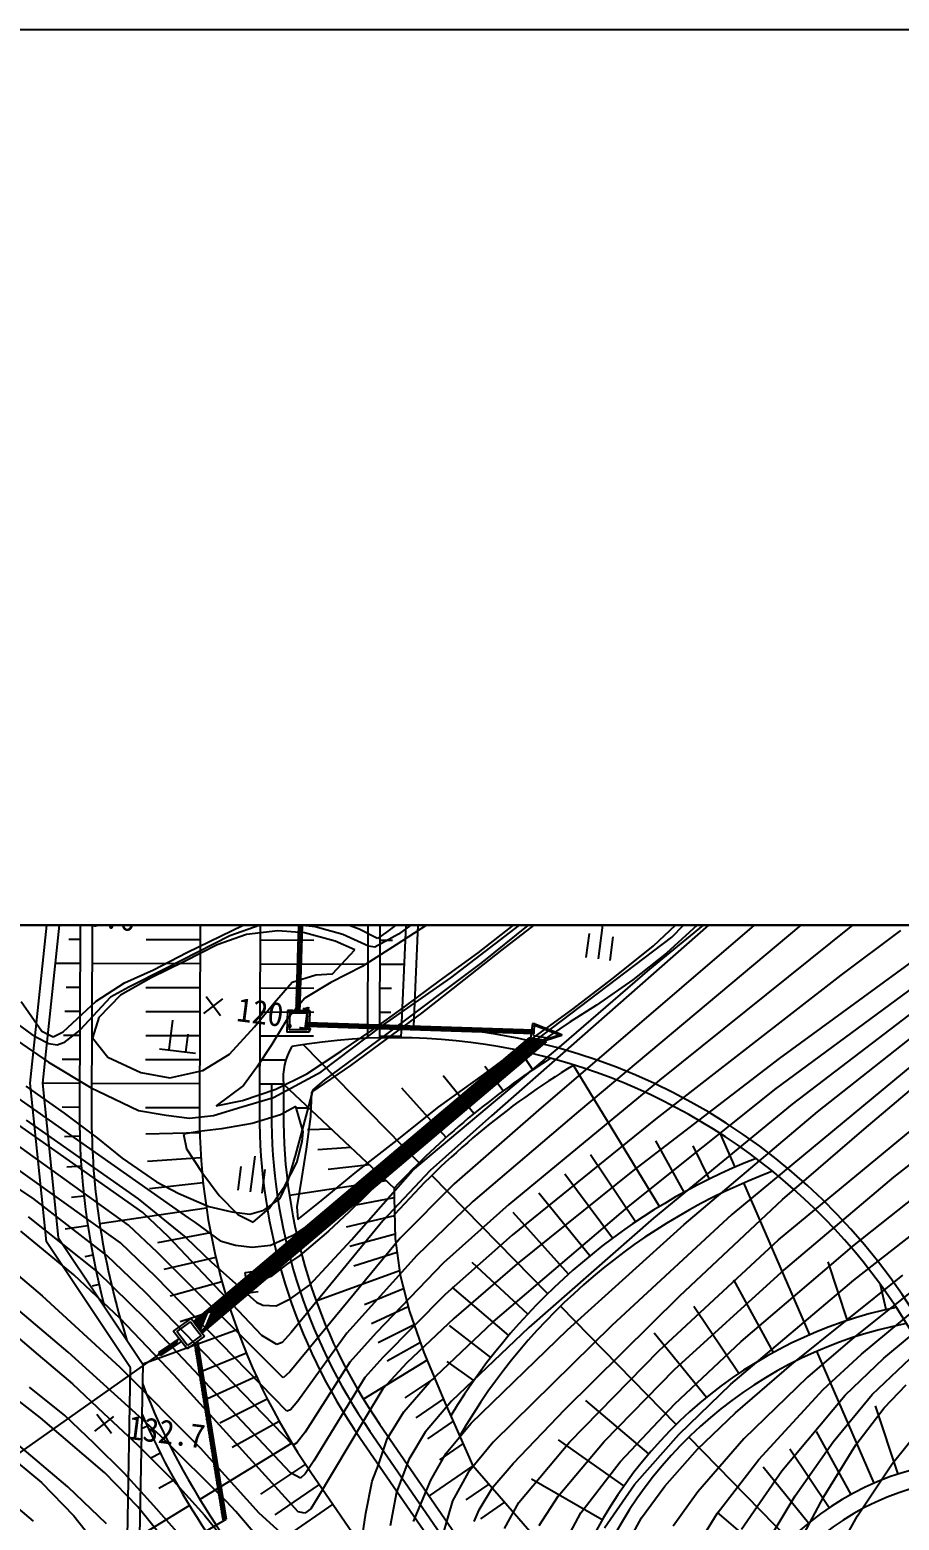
# Model space of a CAD drawing. Header units: millimetres. Extents: x 18534 to 19330, y 1103 to 1809.
# Drawn here: x 19036.8 to 19109.3, y 1494.8 to 1619.1 of the extents above; entities that cross this region are included whole.
import ezdxf
from ezdxf.xclip import XClip

# ---------------------------------------------------------------- set-up
doc = ezdxf.new("R2010")
doc.units = ezdxf.units.MM
doc.header["$LTSCALE"] = 10
doc.header["$MEASUREMENT"] = 0
doc.header["$XCLIPFRAME"] = 2
doc.layers.add('TX-PAPR', color=2, linetype='Continuous', plot=False)
doc.layers.add('TZ-BASE', color=253, linetype='Continuous')
doc.styles.add('HANA', font='GulimChe.ttf')

# ---------------------------------------------------------------- blocks, each defined once
blk = doc.blocks.new('JD-DFMKFD4RX')
at = {"layer": 'TZ-BASE'}
for p, q in [((429.26, 99.24), (429.12, 59.39)), ((434.26, 99.22), (434.12, 59.37)), ((437.18, 67.69, 125.45), (437.9, 89.38, 125.44)), ((437.48, 67.69, 125.44), (438.2, 89.38, 125.44)), ((463.62, 87.21, 120), (445.72, 74.25, 120)), ((485.41, 87.14, 125), (453.47, 59.1, 125)), ((452.7, 71.9, 122), (470.88, 86.44, 122)), ((468.53, 74.02, 123), (479.06, 84.73, 123)), ((420.2, 82.07), (420.12, 59.42)), ((483.79, 82.18, 126), (457.4, 59.59, 126)), ((477.23, 61.38, 131), (505.41, 82.17, 131)), ((415.01, 61.82), (417.1, 81.62)), ((415.01, 61.82), (417.1, 81.62)), ((418.1, 81.51), (416.02, 61.82)), ((419.2, 81.81), (419.12, 59.42)), ((443.2, 81.99), (443.14, 65.57)), ((444.2, 81.72), (444.14, 65.6)), ((446.59, 81.07), (445.93, 65.62)), ((447.59, 81.02), (446.97, 66.59)), ((447.59, 81.02), (446.97, 66.59)), ((506.22, 81.22, 132), (478.55, 60.08, 132)), ((509.17, 80.41, 134), (473.53, 50.87, 134)), ((480.66, 59.44, 133), (507.69, 80.79, 133)), ((484.56, 58, 135), (511.35, 80.64, 135)), ((483.86, 78.82, 127), (460.73, 59.48, 127)), ((486.99, 77.72, 128), (467.49, 62.08, 128)), ((477.41, 48.77, 136), (513.04, 78.15, 136)), ((446.67, 75.86, 120.01), (444.71, 74.43, 120.01)), ((450.08, 70.63, 121), (457.09, 75.96, 121)), ((467, 73.29, 122.9), (470.49, 76.55, 122.9)), ((428.07, 72.72, 119.41), (433.22, 75.22, 119.41)), ((434.42, 75.08, 120), (431.66, 74.12, 120)), ((438.78, 74.87, 120), (435.83, 75.17, 120)), ((437.39, 74.17, 125.44), (437.72, 74.97, 125.44)), ((437.41, 74.62, 125.44), (437.74, 75.42, 125.44)), ((441.07, 74.23, 120), (438.78, 74.87, 120)), ((442.44, 74.68, 120.01), (440.29, 75.44, 120.01)), ((443.98, 73.9, 120.01), (442.44, 74.68, 120.01)), ((448.28, 75.15, 121.25), (445.52, 73.38, 121.25)), ((452.38, 72.69, 121.25), (455.8, 75.39, 121.25)), ((457.69, 75.51, 122.9), (454.34, 72.95, 122.9)), ((462.77, 75.17, 122.67), (462.38, 72.19, 122.67)), ((466.68, 71.33, 124), (472.05, 75.73, 124)), ((471.42, 75.72, 123.33), (468.09, 72.68, 123.33)), ((487.04, 53.99, 137), (514.81, 75.71, 137)), ((419.17, 73.81), (418.23, 73.81)), ((429.17, 73.78), (424.67, 73.79)), ((431.66, 74.12, 120), (426.31, 71.39, 120)), ((430.61, 73.36, 120.12), (427.88, 71.99, 120.12)), ((433.04, 74.22, 120.12), (430.61, 73.36, 120.12)), ((435.65, 74.54, 120.12), (433.04, 74.22, 120.12)), ((438.67, 73.74), (434.17, 73.76)), ((437.89, 74.38, 120.12), (435.65, 74.54, 120.12)), ((437.35, 72.8, 125.44), (437.68, 73.6, 125.44)), ((437.36, 73.26, 125.44), (437.69, 74.06, 125.44)), ((437.38, 73.71, 125.44), (437.71, 74.51, 125.44)), ((440.45, 73.68, 120.12), (437.89, 74.38, 120.12)), ((442.09, 72.95, 120.12), (440.45, 73.68, 120.12)), ((443.22, 73.25, 120), (441.07, 74.23, 120)), ((445.52, 73.38, 121.25), (442.69, 71.55, 121.25)), ((445.72, 74.25, 120), (443.74, 73.18, 120)), ((444.71, 74.43, 120.01), (443.98, 73.9, 120.01)), ((445.22, 73.72), (444.17, 73.72)), ((455.47, 64.1, 123), (468.53, 74.02, 123)), ((461.39, 72.32, 122.67), (461.65, 74.31, 122.67)), ((463.37, 72.07, 122.67), (463.63, 74.05, 122.67)), ((487.6, 74.56, 129), (482.63, 70.85, 129)), ((425.28, 71.28, 119.41), (428.07, 72.72, 119.41)), ((437.3, 71.43, 125.44), (437.63, 72.24, 125.44)), ((437.32, 71.89, 125.44), (437.65, 72.69, 125.44)), ((437.33, 72.35, 125.44), (437.66, 73.15, 125.44)), ((437.42, 67.88, 125.44), (437.42, 72.17, 125.44)), ((440.23, 70.95, 120.12), (442.09, 72.95, 120.12)), ((443.74, 73.18, 120), (443.22, 73.25, 120)), ((449.13, 70.38, 121.25), (452.38, 72.69, 121.25)), ((454.34, 72.95, 122.9), (451.18, 70.46, 122.9)), ((463.62, 70.6, 122.9), (467, 73.29, 122.9)), ((468.09, 72.68, 123.33), (465.28, 70.45, 123.33)), ((489, 72.3, 130), (477.48, 63.9, 130)), ((419.16, 71.81), (417.07, 71.82)), ((429.16, 71.78), (420.16, 71.81)), ((422.86, 70.19, 119.41), (425.28, 71.28, 119.41)), ((426.31, 71.39, 120), (423.22, 69.85, 120)), ((427.88, 71.99, 120.12), (425.09, 70.62, 120.12)), ((443.16, 71.73), (434.16, 71.76)), ((436.86, 70.25, 120.12), (438.84, 70.87, 120.12)), ((437.26, 70.07, 125.44), (437.59, 70.87, 125.44)), ((437.27, 70.52, 125.44), (437.6, 71.33, 125.44)), ((437.29, 70.98, 125.44), (437.62, 71.78, 125.44)), ((438.84, 70.87, 120.12), (440.23, 70.95, 120.12)), ((442.69, 71.55, 121.25), (440.07, 70.22, 121.25)), ((446.19, 71.72), (444.16, 71.72)), ((444.66, 65.86, 122), (452.7, 71.9, 122)), ((459.36, 65.01, 124), (466.68, 71.33, 124)), ((482.63, 70.85, 129), (467.15, 58.84, 129)), ((419.16, 69.81), (418.01, 69.81)), ((420.5, 68.67, 119.41), (422.86, 70.19, 119.41)), ((423.22, 69.85, 120), (421.7, 69, 120)), ((425.09, 70.62, 120.12), (422.54, 69.17, 120.12)), ((429.16, 69.78), (424.66, 69.79)), ((438.66, 69.74), (434.16, 69.76)), ((435.36, 68.53, 120.12), (436.86, 70.25, 120.12)), ((437.22, 69.16, 125.44), (437.55, 69.96, 125.44)), ((437.24, 69.61, 125.44), (437.57, 70.42, 125.44)), ((440.07, 70.22, 121.25), (437.9, 68.93, 121.25)), ((445.13, 69.72), (444.16, 69.72)), ((444.38, 66.65, 121), (450.08, 70.63, 121)), ((446.21, 68.2, 121.25), (449.13, 70.38, 121.25)), ((451.18, 70.46, 122.9), (447.63, 67.66, 122.9)), ((460.17, 67.94, 122.9), (463.62, 70.6, 122.9)), ((465.28, 70.45, 123.33), (462.24, 68.34, 123.33)), ((414.25, 68.65, 119.41), (415.97, 66.17, 119.41)), ((417.74, 66.11, 119.41), (420.5, 68.67, 119.41)), ((421.7, 69, 120), (419.15, 66.25, 120)), ((422.54, 69.17, 120.12), (420.72, 67.3, 120.12)), ((429.49, 67.65, 120.07), (431.07, 68.88, 120.07)), ((429.67, 69.06, 120.07), (430.89, 67.47, 120.07)), ((433.71, 66.53, 120.12), (435.36, 68.53, 120.12)), ((437.9, 68.93, 121.25), (436.45, 67.17, 121.25)), ((437.18, 67.79, 125.44), (437.51, 68.6, 125.44)), ((437.19, 68.25, 125.44), (437.52, 69.05, 125.44)), ((437.21, 68.7, 125.44), (437.54, 69.51, 125.44)), ((411, 67.38, 121), (416.52, 63.58, 121)), ((419.15, 67.81), (417.9, 67.81)), ((420.72, 67.3, 120.12), (420.21, 65.61, 120.12)), ((429.15, 67.78), (424.65, 67.79)), ((438.65, 67.74), (434.15, 67.76)), ((436.45, 67.17, 121.25), (435.15, 65.06, 121.25)), ((436.46, 67.89, 125.46), (436.4, 66.09, 126.08)), ((436.91, 67.89, 125.45), (436.46, 67.89, 125.46)), ((436.65, 67.69, 125.53), (436.61, 66.29, 126.08)), ((436.91, 67.69, 125.45), (436.65, 67.69, 125.53)), ((436.91, 67.89, 125.45), (437.89, 67.89, 125.45)), ((436.91, 67.69, 125.45), (437.89, 67.69, 125.45)), ((437.89, 67.89, 125.45), (438.34, 67.89, 125.44)), ((437.89, 67.69, 125.45), (438.13, 67.69, 125.51)), ((438.13, 67.69, 125.51), (438.08, 66.29, 126)), ((438.34, 67.89, 125.44), (438.28, 66.09, 126.07)), ((443.53, 66.25, 121.25), (446.21, 68.2, 121.25)), ((445.08, 67.72), (444.15, 67.72)), ((447.63, 67.66, 122.9), (444.7, 65.5, 122.9)), ((456.43, 65.23, 122.9), (460.17, 67.94, 122.9)), ((462.24, 68.34, 123.33), (460.04, 66.94, 123.33)), ((415.48, 65.67, 120), (414.04, 66.73, 120)), ((415.97, 66.17, 119.41), (416.91, 65.71, 119.41)), ((416.91, 65.71, 119.41), (417.74, 66.11, 119.41)), ((419.15, 66.25, 120), (417.79, 65.2, 120)), ((426.59, 64.61, 119.73), (426.91, 67.09, 119.73)), ((427.98, 64.43, 119.73), (428.17, 65.92, 119.73)), ((431.64, 64.24, 120.12), (433.71, 66.53, 120.12)), ((438.28, 66.09, 126.07), (436.4, 66.09, 126.08)), ((438.08, 66.29, 126), (436.61, 66.29, 126.08)), ((438.09, 66.59, 125.35), (457.02, 65.98, 123.32)), ((438.1, 66.9, 125.37), (457.02, 66.28, 123.32)), ((438.23, 66.58, 125.44), (438.35, 66.89, 125.44)), ((438.4, 66.58, 125.44), (438.52, 66.88, 125.44)), ((438.56, 66.57, 125.44), (438.69, 66.88, 125.44)), ((438.73, 66.57, 125.44), (438.86, 66.87, 125.44)), ((438.9, 66.56, 125.44), (439.03, 66.87, 125.44)), ((439.07, 66.55, 125.44), (439.2, 66.86, 125.44)), ((439.24, 66.55, 125.44), (439.37, 66.86, 125.44)), ((439.26, 62.78, 121), (444.38, 66.65, 121)), ((439.41, 66.54, 125.44), (439.54, 66.85, 125.44)), ((439.58, 66.54, 125.44), (439.71, 66.85, 125.44)), ((439.75, 66.53, 125.44), (439.88, 66.84, 125.44)), ((439.92, 66.53, 125.44), (440.05, 66.84, 125.44)), ((440.09, 66.52, 125.44), (440.22, 66.83, 125.44)), ((440.26, 66.52, 125.44), (440.38, 66.82, 125.44)), ((440.43, 66.51, 125.44), (440.55, 66.82, 125.44)), ((440.6, 66.51, 125.44), (440.72, 66.81, 125.44)), ((440.77, 66.5, 125.44), (440.89, 66.81, 125.44)), ((440.93, 64.49, 121.25), (443.53, 66.25, 121.25)), ((440.94, 66.5, 125.44), (441.06, 66.8, 125.44)), ((441.11, 66.49, 125.44), (441.23, 66.8, 125.44)), ((441.27, 66.48, 125.44), (441.4, 66.79, 125.44)), ((441.44, 66.48, 125.44), (441.57, 66.79, 125.44)), ((441.61, 66.47, 125.44), (441.74, 66.78, 125.44)), ((441.78, 66.47, 125.44), (441.91, 66.77, 125.44)), ((441.95, 66.46, 125.44), (442.08, 66.77, 125.44)), ((442.12, 66.46, 125.44), (442.25, 66.76, 125.44)), ((442.29, 66.45, 125.44), (442.42, 66.76, 125.44)), ((442.46, 66.45, 125.44), (442.59, 66.75, 125.44)), ((442.63, 66.44, 125.44), (442.76, 66.75, 125.44)), ((442.8, 66.44, 125.44), (442.92, 66.74, 125.44)), ((442.97, 66.43, 125.44), (443.09, 66.74, 125.44)), ((443.14, 66.43, 125.44), (443.26, 66.73, 125.44)), ((443.31, 66.42, 125.44), (443.43, 66.73, 125.44)), ((443.48, 66.41, 125.44), (443.6, 66.72, 125.44)), ((443.65, 66.41, 125.44), (443.77, 66.71, 125.44)), ((443.82, 66.4, 125.44), (443.94, 66.71, 125.44)), ((443.99, 66.4, 125.44), (444.11, 66.7, 125.44)), ((444.15, 66.39, 125.44), (444.28, 66.7, 125.44)), ((444.32, 66.39, 125.44), (444.45, 66.69, 125.44)), ((444.49, 66.38, 125.44), (444.62, 66.69, 125.44)), ((444.66, 66.38, 125.44), (444.79, 66.68, 125.44)), ((444.83, 66.37, 125.44), (444.96, 66.68, 125.44)), ((445, 66.37, 125.44), (445.13, 66.67, 125.44)), ((445.17, 66.36, 125.44), (445.3, 66.66, 125.44)), ((445.34, 66.36, 125.44), (445.47, 66.66, 125.44)), ((445.51, 66.35, 125.44), (445.63, 66.65, 125.44)), ((445.68, 66.34, 125.44), (445.8, 66.65, 125.44)), ((445.85, 66.34, 125.44), (445.97, 66.64, 125.44)), ((446.02, 66.33, 125.44), (446.14, 66.64, 125.44)), ((446.19, 66.33, 125.44), (446.31, 66.63, 125.44)), ((446.36, 66.32, 125.44), (446.48, 66.63, 125.44)), ((446.53, 66.32, 125.44), (446.65, 66.62, 125.44)), ((446.7, 66.31, 125.44), (446.82, 66.62, 125.44)), ((446.86, 66.31, 125.44), (446.99, 66.61, 125.44)), ((447.03, 66.3, 125.44), (447.16, 66.6, 125.44)), ((447.2, 66.3, 125.44), (447.33, 66.6, 125.44)), ((447.37, 66.29, 125.44), (447.5, 66.59, 125.44)), ((447.54, 66.29, 125.44), (447.67, 66.59, 125.44)), ((447.71, 66.28, 125.44), (447.84, 66.58, 125.44)), ((447.88, 66.27, 125.44), (448.01, 66.58, 125.44)), ((448.05, 66.27, 125.44), (448.17, 66.57, 125.44)), ((448.22, 66.26, 125.44), (448.34, 66.57, 125.44)), ((448.39, 66.26, 125.44), (448.51, 66.56, 125.44)), ((448.56, 66.25, 125.44), (448.68, 66.55, 125.44)), ((448.73, 66.25, 125.44), (448.85, 66.55, 125.44)), ((448.9, 66.24, 125.44), (449.02, 66.54, 125.44)), ((449.07, 66.24, 125.44), (449.19, 66.54, 125.44)), ((449.24, 66.23, 125.44), (449.36, 66.53, 125.44)), ((449.41, 66.23, 125.44), (449.53, 66.53, 125.44)), ((449.58, 66.22, 125.44), (449.7, 66.52, 125.44)), ((449.74, 66.22, 125.44), (449.87, 66.52, 125.44)), ((449.91, 66.21, 125.44), (450.04, 66.51, 125.44)), ((450.08, 66.2, 125.44), (450.21, 66.51, 125.44)), ((450.25, 66.2, 125.44), (450.38, 66.5, 125.44)), ((450.42, 66.19, 125.44), (450.55, 66.49, 125.44)), ((450.59, 66.19, 125.44), (450.72, 66.49, 125.44)), ((450.76, 66.18, 125.44), (450.88, 66.48, 125.44)), ((450.93, 66.18, 125.44), (451.05, 66.48, 125.44)), ((451.1, 66.17, 125.44), (451.22, 66.47, 125.44)), ((451.27, 66.17, 125.44), (451.39, 66.47, 125.44)), ((451.44, 66.16, 125.44), (451.56, 66.46, 125.44)), ((451.61, 66.16, 125.44), (451.73, 66.46, 125.44)), ((451.78, 66.15, 125.44), (451.9, 66.45, 125.44)), ((451.95, 66.15, 125.44), (452.07, 66.44, 125.44)), ((452.12, 66.14, 125.44), (452.24, 66.44, 125.44)), ((452.29, 66.13, 125.44), (452.41, 66.43, 125.44)), ((452.46, 66.13, 125.44), (452.58, 66.43, 125.44)), ((452.62, 66.12, 125.44), (452.75, 66.42, 125.44)), ((452.79, 66.12, 125.44), (452.92, 66.42, 125.44)), ((452.96, 66.11, 125.44), (453.09, 66.41, 125.44)), ((453.13, 66.11, 125.44), (453.26, 66.41, 125.44)), ((453.3, 66.1, 125.44), (453.42, 66.4, 125.44)), ((453.47, 66.1, 125.44), (453.59, 66.4, 125.44)), ((453.64, 66.09, 125.44), (453.76, 66.39, 125.44)), ((453.81, 66.09, 125.44), (453.93, 66.38, 125.44)), ((453.98, 66.08, 125.44), (454.1, 66.38, 125.44)), ((454.15, 66.08, 125.44), (454.27, 66.37, 125.44)), ((454.32, 66.07, 125.44), (454.44, 66.37, 125.44)), ((454.49, 66.06, 125.44), (454.61, 66.36, 125.44)), ((454.66, 66.06, 125.44), (454.78, 66.36, 125.44)), ((454.83, 66.05, 125.44), (454.95, 66.35, 125.44)), ((455, 66.05, 125.44), (455.12, 66.35, 125.44)), ((455.17, 66.04, 125.44), (455.29, 66.34, 125.44)), ((455.33, 66.04, 125.44), (455.46, 66.33, 125.44)), ((455.5, 66.03, 125.44), (455.63, 66.33, 125.44)), ((455.67, 66.03, 125.44), (455.8, 66.32, 125.44)), ((455.84, 66.02, 125.44), (455.96, 66.32, 125.44)), ((456.01, 66.02, 125.44), (456.13, 66.31, 125.44)), ((456.18, 66.01, 125.44), (456.3, 66.31, 125.44)), ((456.35, 66.01, 125.44), (456.47, 66.3, 125.44)), ((456.52, 66, 125.44), (456.64, 66.3, 125.44)), ((456.69, 65.99, 125.44), (456.81, 66.29, 125.44)), ((456.9, 66.81, 123.32), (456.74, 65.59, 123.34)), ((456.86, 65.99, 125.44), (456.98, 66.28, 125.44)), ((457.1, 66.79, 123.32), (456.9, 66.81, 123.32)), ((456.98, 65.8, 123.32), (457.1, 66.79, 123.32)), ((457.02, 66.28, 123.32), (457.02, 65.98, 123.32)), ((459.07, 65.86, 125.44), (457.08, 66.64, 123.32)), ((457.1, 66.79, 123.32), (459.29, 65.93, 123.33)), ((460.04, 66.94, 123.33), (457.54, 65.26, 123.33)), ((458.08, 66.25, 124.38), (458.2, 66.36, 123.33)), ((458.28, 65.59, 125.42), (459.29, 65.93, 125.44)), ((458.3, 66.16, 124.62), (458.42, 66.27, 123.33)), ((459.29, 65.93, 125.44), (459.35, 65.8)), ((416.55, 65.1, 120), (415.48, 65.67, 120)), ((417.24, 65.01, 120), (416.55, 65.1, 120)), ((417.79, 65.2, 120), (417.24, 65.01, 120)), ((419.14, 65.81), (417.79, 65.82)), ((420.21, 65.61, 120.12), (421.47, 64, 120.12)), ((429.14, 65.78), (424.64, 65.79)), ((425.8, 64.71, 119.73), (428.78, 64.33, 119.73)), ((435.15, 65.06, 121.25), (433.91, 63.18, 121.25)), ((438.64, 65.74), (434.14, 65.76)), ((447.45, 55.2), (437.8, 65.04)), ((439.55, 62.09, 122), (444.66, 65.86, 122)), ((444.7, 65.5, 122.9), (441.72, 63.31, 122.9)), ((445.93, 65.72), (444.14, 65.72)), ((446.88, 54.54, 124), (459.36, 65.01, 124)), ((452.84, 62.56, 122.9), (456.43, 65.23, 122.9)), ((454.8, 62.66, 125.44), (455.63, 64.66, 125.44)), ((455.07, 62.88, 125.44), (455.89, 64.88, 125.44)), ((455.33, 63.1, 125.44), (456.15, 65.1, 125.44)), ((455.59, 63.32, 125.44), (456.41, 65.32, 125.44)), ((457.54, 65.26, 123.33), (455.73, 63.92, 123.33)), ((455.86, 63.54, 125.44), (456.68, 65.55, 125.44)), ((456.12, 63.77, 125.44), (456.86, 65.58, 125.44)), ((456.38, 63.99, 125.44), (457.02, 65.55, 125.44)), ((456.64, 64.21, 125.44), (457.18, 65.53, 125.44)), ((458.05, 65.4, 125.41), (456.74, 65.59, 123.34)), ((456.91, 64.43, 125.44), (457.35, 65.5, 125.44)), ((456.98, 65.8, 123.32), (458.28, 65.59, 125.42)), ((457.17, 64.66, 125.44), (457.51, 65.48, 125.44)), ((457.43, 64.88, 125.44), (457.67, 65.45, 125.44)), ((457.7, 65.1, 125.44), (457.83, 65.43, 125.44)), ((457.96, 65.32, 125.44), (457.99, 65.41, 125.44)), ((459.35, 65.8), (458.05, 65.4, 125.41)), ((416.52, 63.58, 121), (420.09, 61.45, 121)), ((419.13, 63.81), (417.68, 63.82)), ((421.47, 64, 120.12), (424.22, 62.71, 120.12)), ((429.13, 63.78), (424.63, 63.79)), ((429.4, 62.88, 120.12), (431.64, 64.24, 120.12)), ((436.32, 63.75), (434.13, 63.76)), ((438.07, 62.62, 121.25), (440.93, 64.49, 121.25)), ((448.74, 58.74, 123), (455.47, 64.1, 123)), ((455.73, 63.92, 123.33), (453.24, 61.82, 123.33)), ((453.49, 61.54, 125.44), (454.31, 63.55, 125.44)), ((453.75, 61.77, 125.44), (454.57, 63.77, 125.44)), ((454.02, 61.99, 125.44), (454.84, 63.99, 125.44)), ((454.28, 62.21, 125.44), (455.1, 64.21, 125.44)), ((454.54, 62.43, 125.44), (455.36, 64.43, 125.44)), ((456.94, 62.95), (455.89, 64.51)), ((477.48, 63.9, 130), (465.26, 54.51, 130)), ((423.19, 49.98, 126), (404.72, 63.29, 126)), ((424.22, 62.71, 120.12), (426.66, 62.29, 120.12)), ((426.66, 62.29, 120.12), (429.4, 62.88, 120.12)), ((433.91, 63.18, 121.25), (432.79, 61.64, 121.25)), ((435.31, 60.65, 121), (439.26, 62.78, 121)), ((435.5, 61.32, 121.25), (438.07, 62.62, 121.25)), ((441.72, 63.31, 122.9), (438.48, 61.09, 122.9)), ((449.08, 59.85, 122.9), (452.84, 62.56, 122.9)), ((452.02, 59.29), (449.44, 62.44)), ((451.91, 60.21, 125.44), (452.73, 62.21, 125.44)), ((452.18, 60.43, 125.44), (453, 62.43, 125.44)), ((452.44, 60.65, 125.44), (453.26, 62.66, 125.44)), ((452.7, 60.88, 125.44), (453.52, 62.88, 125.44)), ((454.44, 61.18), (452.92, 63.22)), ((452.96, 61.1, 125.44), (453.79, 63.1, 125.44)), ((453.23, 61.32, 125.44), (454.05, 63.32, 125.44)), ((467.5, 51.55), (460.28, 63.36)), ((422.54, 48.51, 127), (404.02, 61.75, 127)), ((411.87, 62.03, 123), (428.18, 50.59, 123)), ((414.64, 61.58, 122), (417.84, 59.33, 122)), ((416.37, 48.6), (415.01, 61.82)), ((416.37, 48.6), (415.01, 61.82)), ((419.13, 61.81), (416.02, 61.82)), ((416.02, 61.82), (417.34, 48.95)), ((420.09, 61.45, 121), (420.67, 61.16, 121)), ((429.13, 61.78), (420.13, 61.81)), ((420.67, 61.16, 121), (424.04, 59.55, 121)), ((432.79, 61.64, 121.25), (430.51, 59.93, 121.25)), ((432.72, 60.39, 121.25), (435.5, 61.32, 121.25)), ((436.13, 61.75), (434.13, 61.76)), ((435.13, 61.75), (435.12, 59.37)), ((436.13, 61.75), (436.12, 59.37)), ((436.13, 61.75), (445.37, 53.07)), ((438.03, 59.07, 122), (438.6, 61.27, 122)), ((438.48, 61.09, 122.9), (438.37, 59.05, 122.9)), ((438.6, 61.27, 122), (439.55, 62.09, 122)), ((449.69, 57.3), (446.01, 61.41)), ((450.6, 59.1, 125.44), (451.42, 61.1, 125.44)), ((450.86, 59.32, 125.44), (451.68, 61.32, 125.44)), ((451.12, 59.54, 125.44), (451.95, 61.54, 125.44)), ((451.39, 59.77, 125.44), (452.21, 61.77, 125.44)), ((453.24, 61.82, 123.33), (451.58, 60.48, 123.33)), ((451.65, 59.99, 125.44), (452.47, 61.99, 125.44)), ((467.49, 62.08, 128), (454.92, 51.71, 128)), ((465.06, 51.66, 131), (477.23, 61.38, 131)), ((415.21, 52.23, 128), (403.31, 60.2, 128)), ((424.39, 51.05, 125), (411.12, 60.4, 125)), ((419.12, 59.81), (417.67, 59.82)), ((429.12, 59.78), (424.63, 59.79)), ((430.3, 59.13, 121), (432.66, 59.86, 121)), ((430.51, 59.93, 121.25), (432.72, 60.39, 121.25)), ((432.66, 59.86, 121), (435.31, 60.65, 121)), ((437.17, 59.88, 122.15), (435.88, 59.18, 122.15)), ((437.78, 57.78, 122.15), (437.17, 59.88, 122.15)), ((438.27, 59.74), (437.19, 59.75)), ((445.37, 56.88, 122.9), (449.08, 59.85, 122.9)), ((449.02, 57.76, 125.44), (449.84, 59.77, 125.44)), ((451.58, 60.48, 123.33), (449.18, 58.38, 123.33)), ((449.28, 57.99, 125.44), (450.11, 59.99, 125.44)), ((449.55, 58.21, 125.44), (450.37, 60.21, 125.44)), ((449.81, 58.43, 125.44), (450.63, 60.43, 125.44)), ((450.07, 58.65, 125.44), (450.89, 60.66, 125.44)), ((450.34, 58.88, 125.44), (451.16, 60.88, 125.44)), ((478.55, 60.08, 132), (466.99, 50.57, 132)), ((414.68, 58.76, 124), (424.02, 52.2, 124)), ((417.84, 59.33, 122), (420.63, 57.26, 122)), ((424.04, 59.55, 121), (426.35, 59.16, 121)), ((426.35, 59.16, 121), (428.3, 58.91, 121)), ((428.3, 58.91, 121), (430.3, 59.13, 121)), ((433.52, 58.47, 122.15), (430.97, 58.02, 122.15)), ((435.88, 59.18, 122.15), (433.52, 58.47, 122.15)), ((437.15, 55.89, 122), (438.03, 59.07, 122)), ((438.37, 59.05, 122.9), (438.03, 56.34, 122.9)), ((440.76, 51.65, 123), (448.74, 58.74, 123)), ((447.44, 56.43, 125.44), (448.27, 58.43, 125.44)), ((447.71, 56.65, 125.44), (448.53, 58.66, 125.44)), ((447.97, 56.88, 125.44), (448.79, 58.88, 125.44)), ((448.23, 57.1, 125.44), (449.05, 59.1, 125.44)), ((453.47, 59.1, 125), (448.37, 54.54, 125)), ((448.5, 57.32, 125.44), (449.32, 59.32, 125.44)), ((448.76, 57.54, 125.44), (449.58, 59.54, 125.44)), ((457.4, 59.59, 126), (450.38, 53.45, 126)), ((460.73, 59.48, 127), (451.92, 51.97, 127)), ((467.15, 58.84, 129), (455.2, 49.15, 129)), ((469.55, 50.04, 133), (480.66, 59.44, 133)), ((419.15, 57.41), (417.86, 57.37)), ((420.63, 57.26, 122), (422.68, 55.58, 122)), ((429.14, 57.69), (424.64, 57.57)), ((429.07, 57.79, 122.15), (427.78, 57.59, 122.15)), ((427.78, 57.59, 122.15), (428.04, 56.35, 122.15)), ((430.97, 58.02, 122.15), (429.07, 57.79, 122.15)), ((437.69, 56.96, 122.15), (437.78, 57.78, 122.15)), ((440.11, 58.01), (438.12, 57.95)), ((446.13, 55.32, 125.44), (446.95, 57.32, 125.44)), ((446.39, 55.54, 125.44), (447.21, 57.54, 125.44)), ((446.65, 55.76, 125.44), (447.48, 57.77, 125.44)), ((446.92, 55.99, 125.44), (447.74, 57.99, 125.44)), ((447.18, 56.21, 125.44), (448, 58.21, 125.44)), ((449.18, 58.38, 123.33), (447.46, 56.88, 123.33)), ((473.81, 54.84), (472.59, 57.62)), ((477.76, 52.12, 135), (484.56, 58, 135)), ((428.04, 56.35, 122.15), (429.31, 54.4, 122.15)), ((437.23, 55.23, 122.15), (437.69, 56.96, 122.15)), ((438.03, 56.34, 122.9), (437.62, 53.89, 122.9)), ((441.76, 56.46), (439, 56.27)), ((442.1, 54.35, 122.9), (445.37, 56.88, 122.9)), ((444.55, 53.99, 125.44), (445.37, 55.99, 125.44)), ((444.81, 54.21, 125.44), (445.64, 56.21, 125.44)), ((445.08, 54.43, 125.44), (445.9, 56.43, 125.44)), ((447.46, 56.88, 123.33), (445.3, 54.76, 123.33)), ((445.34, 54.65, 125.44), (446.16, 56.66, 125.44)), ((445.6, 54.87, 125.44), (446.43, 56.88, 125.44)), ((445.87, 55.1, 125.44), (446.69, 57.1, 125.44)), ((469.55, 52.74), (467.2, 57.02)), ((471.65, 53.84), (470.29, 56.61)), ((483.77, 48.36, 138), (494.34, 56.75, 138)), ((419.27, 54.91), (418.05, 54.83)), ((422.68, 55.58, 122), (425.54, 53.61, 122)), ((429.24, 55.6), (424.8, 55.29)), ((432.35, 52.9, 122.28), (432.61, 54.88, 122.28)), ((433.73, 55.75, 122.28), (433.34, 52.77, 122.28)), ((436.24, 53.28, 122.15), (437.23, 55.23, 122.15)), ((436.47, 53.52, 122), (437.15, 55.89, 122)), ((443.3, 55.02), (439.85, 54.64)), ((443.24, 52.87, 125.44), (444.06, 54.88, 125.44)), ((445.3, 54.76, 123.33), (443.25, 52.71, 123.33)), ((443.5, 53.1, 125.44), (444.32, 55.1, 125.44)), ((443.76, 53.32, 125.44), (444.59, 55.32, 125.44)), ((444.03, 53.54, 125.44), (444.85, 55.54, 125.44)), ((444.29, 53.76, 125.44), (445.11, 55.77, 125.44)), ((465.5, 50.27), (461.73, 55.85)), ((429.43, 53.51), (424.96, 53.02)), ((425.54, 53.61, 122), (427.39, 52.62, 122)), ((429.31, 54.4, 122.15), (430.76, 52.46, 122.15)), ((434.34, 52.65, 122.28), (434.59, 54.63, 122.28)), ((435.83, 52.19, 122), (436.47, 53.52, 122)), ((444.73, 53.68), (436.62, 52.46)), ((437.62, 53.89, 122.9), (437.23, 51.51, 122.9)), ((439.26, 52.03, 122.9), (442.1, 54.35, 122.9)), ((441.66, 51.54, 125.44), (442.48, 53.54, 125.44)), ((441.8, 48.78, 124), (446.88, 54.54, 124)), ((441.92, 51.76, 125.44), (442.75, 53.77, 125.44)), ((442.19, 51.98, 125.44), (443.01, 53.99, 125.44)), ((442.45, 52.21, 125.44), (443.27, 54.21, 125.44)), ((442.71, 52.43, 125.44), (443.53, 54.43, 125.44)), ((442.97, 52.65, 125.44), (443.8, 54.65, 125.44)), ((448.37, 54.54, 125), (444.43, 50.34, 125)), ((450.38, 53.45, 126), (445.87, 48.9, 126)), ((458.16, 44.28), (448.5, 54.13)), ((465.26, 54.51, 130), (455.63, 46.76, 130)), ((463.56, 48.9), (459.59, 54.25)), ((480.02, 40.85), (474.53, 53.51)), ((477.68, 46.08, 137), (487.04, 53.99, 137)), ((421.4, 47.47, 128), (415.21, 52.23, 128)), ((419.49, 52.42), (418.46, 52.31)), ((427.39, 52.62, 122), (429.9, 51.54, 122)), ((430.76, 52.46, 122.15), (432.31, 50.87, 122.15)), ((434.93, 51.37, 122.15), (436.24, 53.28, 122.15)), ((440.08, 50.21, 125.44), (440.91, 52.21, 125.44)), ((440.35, 50.43, 125.44), (441.17, 52.43, 125.44)), ((440.61, 50.65, 125.44), (441.43, 52.65, 125.44)), ((440.87, 50.87, 125.44), (441.69, 52.88, 125.44)), ((445.35, 52.28), (441.01, 51.45)), ((441.13, 51.1, 125.44), (441.96, 53.1, 125.44)), ((441.4, 51.32, 125.44), (442.22, 53.32, 125.44)), ((443.25, 52.71, 123.33), (441.6, 51.11, 123.33)), ((445.37, 53.07), (445.35, 52.29)), ((445.35, 52.29), (445.45, 48.87)), ((461.69, 47.44), (457.44, 52.65)), ((483.7, 45.4, 139), (493.19, 52.85, 139)), ((429.7, 51.42), (420.8, 50.09)), ((424.02, 52.2, 124), (427.99, 48.97, 124)), ((426.54, 49.02, 125), (424.39, 51.05, 125)), ((429.9, 51.54, 122), (431.82, 51.1, 122)), ((431.82, 51.1, 122), (433.31, 50.91, 122)), ((433.31, 50.91, 122), (434.48, 51.23, 122)), ((433.61, 50.23, 122.15), (434.93, 51.37, 122.15)), ((434.48, 51.23, 122), (435.83, 52.19, 122)), ((437.05, 49.21, 123), (440.76, 51.65, 123)), ((437.23, 51.51, 122.9), (437.34, 50.46, 122.9)), ((437.34, 50.46, 122.9), (439.26, 52.03, 122.9)), ((438.77, 49.09, 125.44), (439.59, 51.1, 125.44)), ((439.03, 49.32, 125.44), (439.85, 51.32, 125.44)), ((439.29, 49.54, 125.44), (440.12, 51.54, 125.44)), ((439.56, 49.76, 125.44), (440.38, 51.77, 125.44)), ((439.82, 49.98, 125.44), (440.64, 51.99, 125.44)), ((441.6, 51.11, 123.33), (439.88, 49.48, 123.33)), ((451.92, 51.97, 127), (447.25, 47.45, 127)), ((454.92, 51.71, 128), (449.49, 46.84, 128)), ((453.61, 41.92, 131), (465.06, 51.66, 131)), ((459.89, 45.9), (455.29, 51.04)), ((469.19, 44.1, 135), (477.76, 52.12, 135)), ((420.59, 46.12, 129), (414.87, 50.69, 129)), ((419.81, 49.94), (417.93, 49.66)), ((425.62, 47.72, 126), (423.19, 49.98, 126)), ((428.18, 50.59, 123), (428.75, 50.2, 123)), ((428.75, 50.2, 123), (430.85, 48.68, 123)), ((432.31, 50.87, 122.15), (433.61, 50.23, 122.15)), ((444.43, 50.34, 125), (436.77, 41.04, 125)), ((437.19, 47.76, 125.44), (438.01, 49.77, 125.44)), ((437.45, 47.98, 125.44), (438.28, 49.99, 125.44)), ((437.72, 48.21, 125.44), (438.54, 50.21, 125.44)), ((437.98, 48.43, 125.44), (438.8, 50.43, 125.44)), ((438.24, 48.65, 125.44), (439.07, 50.65, 125.44)), ((438.51, 48.87, 125.44), (439.33, 50.88, 125.44)), ((445.39, 50.77), (441.35, 49.83)), ((466.99, 50.57, 132), (456.6, 41.45, 132)), ((459.81, 41.26, 133), (469.55, 50.04, 133)), ((473.53, 50.87, 134), (463.51, 41.62, 134)), ((409.87, 49.28, 131), (415.99, 44.1, 131)), ((418.63, 45.85, 130), (414.21, 49.48, 130)), ((423.38, 38.1), (416.37, 48.6)), ((423.38, 38.1), (416.37, 48.6)), ((417.34, 48.95), (424.39, 38.39)), ((425.46, 45.7, 127), (422.54, 48.51, 127)), ((430.05, 49.35), (425.63, 48.51)), ((434.33, 40.8, 125), (426.54, 49.02, 125)), ((427.99, 48.97, 124), (430.11, 46.93, 124)), ((430.85, 48.68, 123), (432.12, 48.33, 123)), ((435.05, 48.33, 123), (437.05, 49.21, 123)), ((435.88, 46.65, 125.44), (436.7, 48.65, 125.44)), ((436.14, 46.87, 125.44), (436.96, 48.88, 125.44)), ((436.4, 47.09, 125.44), (437.23, 49.1, 125.44)), ((445.87, 48.9, 126), (436.65, 37.76, 126)), ((436.67, 47.32, 125.44), (437.49, 49.32, 125.44)), ((436.93, 47.54, 125.44), (437.75, 49.54, 125.44)), ((439.88, 49.48, 123.33), (437.49, 47.47, 123.33)), ((438.3, 44.99, 124), (441.8, 48.78, 124)), ((445.44, 49.24), (441.67, 48.2)), ((445.45, 48.87), (445.85, 45.83)), ((455.2, 49.15, 129), (449.62, 44.2, 129)), ((467.44, 39.5, 136), (477.41, 48.77, 136)), ((420.23, 47.48), (419.57, 47.35)), ((424.62, 44.38, 128), (421.4, 47.47, 128)), ((436.11, 37.27, 126), (425.62, 47.72, 126)), ((430.49, 47.3), (426.15, 46.29)), ((432.12, 48.33, 123), (433.52, 48.15, 123)), ((433.52, 48.15, 123), (435.05, 48.33, 123)), ((434.3, 45.32, 125.44), (435.12, 47.32, 125.44)), ((434.56, 45.54, 125.44), (435.39, 47.54, 125.44)), ((434.83, 45.76, 125.44), (435.65, 47.77, 125.44)), ((435.09, 45.98, 125.44), (435.91, 47.99, 125.44)), ((435.35, 46.2, 125.44), (436.17, 48.21, 125.44)), ((435.61, 46.43, 125.44), (436.44, 48.43, 125.44)), ((437.49, 47.47, 123.33), (436.38, 46.71, 123.33)), ((447.25, 47.45, 127), (441.4, 40.99, 127)), ((445.6, 47.72), (442, 46.57)), ((474.3, 40.28, 138), (483.77, 48.36, 138)), ((424.65, 42.15, 129), (420.59, 46.12, 129)), ((430.11, 46.93, 124), (433.87, 43.58, 124)), ((432.92, 46.03, 123.33), (433.76, 46.16, 123.33)), ((433.18, 44.31, 123.33), (432.92, 46.03, 123.33)), ((432.98, 44.2, 125.44), (433.81, 46.21, 125.44)), ((433.25, 44.43, 125.44), (434.07, 46.43, 125.44)), ((433.51, 44.65, 125.44), (434.33, 46.65, 125.44)), ((433.77, 44.87, 125.44), (434.6, 46.88, 125.44)), ((434.04, 45.09, 125.44), (434.86, 47.1, 125.44)), ((436.38, 46.71, 123.33), (435.08, 45.7, 123.33)), ((445.81, 46.18), (438.86, 43.66)), ((449.49, 46.84, 128), (443.85, 41, 128)), ((455.63, 46.76, 130), (450.33, 42.21, 130)), ((456.5, 42.58), (451.88, 46.89)), ((468.75, 37.94, 137), (477.68, 46.08, 137)), ((483.17, 42.05), (481.56, 46.94)), ((491.13, 46.55, 141), (483.57, 40.52, 141)), ((418.16, 39.41, 132), (410.86, 45.56, 132)), ((422.5, 42.22, 130), (418.63, 45.85, 130)), ((420.75, 45.03), (420.18, 44.9)), ((436.41, 34.47, 127), (425.46, 45.7, 127)), ((431, 45.26), (426.67, 44.07)), ((431.41, 42.87, 125.44), (432.23, 44.88, 125.44)), ((431.67, 43.09, 125.44), (432.49, 45.1, 125.44)), ((431.93, 43.31, 125.44), (432.76, 45.32, 125.44)), ((432.2, 43.54, 125.44), (433.02, 45.54, 125.44)), ((432.46, 43.76, 125.44), (433.28, 45.76, 125.44)), ((432.72, 43.98, 125.44), (433.55, 45.99, 125.44)), ((433.84, 45.2, 123.33), (433.05, 45.17, 123.33)), ((435.08, 45.7, 123.33), (433.84, 45.2, 123.33)), ((436.74, 43.87, 124), (438.3, 44.99, 124)), ((445.85, 45.83), (446.63, 42.79)), ((454.92, 40.8), (450.19, 44.83)), ((473.44, 36.72, 139), (483.7, 45.4, 139)), ((476.99, 39.37), (473.68, 45.43)), ((478.5, 38.38, 140), (487.8, 45.82, 140)), ((486.41, 42.96), (485.94, 45.02)), ((415.99, 44.1, 131), (422.49, 38.14, 131)), ((436.94, 31.65, 128), (424.62, 44.38, 128)), ((429.83, 41.54, 125.44), (430.65, 43.54, 125.44)), ((430.09, 41.76, 125.44), (430.92, 43.76, 125.44)), ((430.36, 41.98, 125.44), (431.18, 43.99, 125.44)), ((430.62, 42.2, 125.44), (431.44, 44.21, 125.44)), ((430.88, 42.43, 125.44), (431.71, 44.43, 125.44)), ((431.14, 42.65, 125.44), (431.97, 44.65, 125.44)), ((434.02, 44.43, 123.33), (433.18, 44.31, 123.33)), ((433.87, 43.58, 124), (434.41, 43.32, 124)), ((435.53, 43.27, 124), (436.74, 43.87, 124)), ((446.15, 44.68), (442.89, 43.34)), ((449.62, 44.2, 129), (444.42, 38.96, 129)), ((459.61, 34.61, 135), (469.19, 44.1, 135)), ((484.35, 39.22, 142), (489.88, 43.82, 142)), ((431.6, 43.25), (427.5, 41.94)), ((428.95, 41.49, 125.44), (429.34, 42.43, 125.44)), ((429.07, 41.35, 125.44), (429.6, 42.65, 125.44)), ((429.18, 41.21, 125.44), (429.87, 42.88, 125.44)), ((429.57, 41.31, 125.44), (430.39, 43.32, 125.44)), ((434.41, 43.32, 124), (435.53, 43.27, 124)), ((446.53, 43.17), (443.46, 41.76)), ((446.63, 42.79), (447.85, 39.37)), ((468.89, 33.37), (459.24, 43.24)), ((474.11, 37.62), (470.36, 43.2)), ((486.21, 38.89, 143), (490.97, 42.87, 143)), ((412.11, 42.2, 132.8), (415.3, 39.48, 132.8)), ((427, 37.48, 130), (422.5, 42.22, 130)), ((432.28, 41.26), (424.39, 38.39)), ((436.72, 29.33, 129), (424.65, 42.15, 129)), ((428.39, 42.22, 124.9), (426.94, 41.16, 125.53)), ((428.1, 39.68, 125.52), (426.94, 41.16, 125.53)), ((428.35, 41.94, 124.98), (427.23, 41.12, 125.53)), ((428.13, 39.96, 125.45), (427.23, 41.12, 125.53)), ((428.51, 41.74, 124.9), (428.35, 41.94, 124.98)), ((428.67, 41.86, 124.9), (428.39, 42.22, 124.9)), ((428.51, 41.74, 124.9), (429.11, 40.97, 124.9)), ((428.67, 41.86, 124.9), (429.27, 41.09, 124.9)), ((428.73, 41.78, 125.44), (428.81, 41.99, 125.44)), ((428.84, 41.64, 125.44), (429.08, 42.21, 125.44)), ((429.27, 41.09, 124.9), (429.55, 40.74, 124.89)), ((436.77, 41.04, 125), (436.02, 40.2, 125)), ((447.02, 41.69), (444.03, 40.17)), ((450.33, 42.21, 130), (446.43, 38.5, 130)), ((448.31, 36.91, 131), (453.61, 41.92, 131)), ((453.43, 38.96), (449.98, 41.63)), ((456.6, 41.45, 132), (450.15, 35.31, 132)), ((451.79, 33.49, 133), (459.81, 41.26, 133)), ((463.51, 41.62, 134), (453.61, 31.88, 134)), ((427.43, 40.54, 125.52), (425.71, 39.36, 125.37)), ((427.6, 40.3, 125.52), (425.88, 39.11, 125.37)), ((426.17, 39.31, 125.44), (426.38, 39.82, 125.44)), ((426.41, 39.47, 125.44), (426.62, 39.98, 125.44)), ((426.65, 39.64, 125.44), (426.86, 40.15, 125.44)), ((426.89, 39.8, 125.44), (427.1, 40.31, 125.44)), ((427.13, 39.97, 125.44), (427.34, 40.48, 125.44)), ((429.55, 40.74, 124.89), (428.1, 39.68, 125.52)), ((429.26, 40.78, 124.96), (428.13, 39.96, 125.45)), ((428.7, 40.12, 125.2), (431.07, 25.42, 125.42)), ((428.8, 39.45, 125.44), (429.02, 39.98, 125.44)), ((428.97, 40.32, 125.2), (431.36, 25.47, 125.42)), ((429.11, 40.97, 124.9), (429.26, 40.78, 124.96)), ((435.57, 40.04, 125), (434.33, 40.8, 125)), ((436.02, 40.2, 125), (435.57, 40.04, 125)), ((441.4, 40.99, 127), (437.32, 35.3, 127)), ((443.85, 41, 128), (441.66, 38.57, 128)), ((447.55, 40.21), (444.77, 38.65)), ((471.41, 35.62), (467.05, 40.97)), ((468.76, 35.09, 138), (474.3, 40.28, 138)), ((483.57, 40.52, 141), (479.83, 37.32, 141)), ((408.99, 27.38, 127.45), (425.79, 39.24, 127.45)), ((415.3, 39.48, 132.8), (418.52, 36.77, 132.8)), ((425.88, 32.41, 132), (418.16, 39.41, 132)), ((425.71, 39.36, 125.37), (425.88, 39.11, 125.37)), ((425.79, 39.23, 125.44), (425.9, 39.49, 125.44)), ((425.93, 39.15, 125.44), (426.14, 39.65, 125.44)), ((428.85, 39.15, 125.44), (429.07, 39.68, 125.44)), ((428.9, 38.85, 125.44), (429.12, 39.38, 125.44)), ((428.95, 38.55, 125.44), (429.17, 39.08, 125.44)), ((429, 38.25, 125.44), (429.22, 38.78, 125.44)), ((433.04, 39.31), (429.05, 37.67)), ((441.66, 38.57, 128), (437.93, 32.72, 128)), ((448.12, 38.72), (442.8, 35.47)), ((444.42, 38.96, 129), (442.91, 37.28, 129)), ((447.85, 39.37), (449.59, 35.21)), ((452.02, 37.05), (449.79, 38.62)), ((459.99, 31.9, 136), (467.44, 39.5, 136)), ((485.39, 28.47), (480.61, 39.48)), ((481.15, 36.29, 142), (484.35, 39.22, 142)), ((482.99, 35.82, 143), (486.21, 38.89, 143)), ((485.24, 35.88, 144), (488.39, 38.87, 144)), ((422.49, 38.14, 131), (429.18, 31.42, 131)), ((423.11, 23.98), (423.38, 38.1)), ((423.11, 23.98), (423.38, 38.1)), ((424.39, 38.39), (424.12, 24.11)), ((437.35, 26.08, 130), (427, 37.48, 130)), ((429.05, 37.95, 125.44), (429.26, 38.48, 125.44)), ((429.09, 37.65, 125.44), (429.31, 38.18, 125.44)), ((429.14, 37.35, 125.44), (429.36, 37.88, 125.44)), ((429.19, 37.05, 125.44), (429.41, 37.58, 125.44)), ((433.87, 37.38), (429.78, 35.51)), ((436.65, 37.76, 126), (436.11, 37.27, 126)), ((446.43, 38.5, 130), (444.42, 36.34, 130)), ((462.88, 31.95, 137), (468.75, 37.94, 137)), ((473.82, 34.35, 140), (478.5, 38.38, 140)), ((479.83, 37.32, 141), (474.54, 32.18, 141)), ((415.87, 33.93, 132), (411.6, 37.2, 132)), ((417.89, 34.11, 132.8), (414.94, 36.47, 132.8)), ((418.52, 36.77, 132.8), (421.12, 34.31, 132.8)), ((429.24, 36.75, 125.44), (429.46, 37.28, 125.44)), ((429.29, 36.45, 125.44), (429.51, 36.98, 125.44)), ((429.34, 36.15, 125.44), (429.55, 36.68, 125.44)), ((429.38, 35.85, 125.44), (429.6, 36.38, 125.44)), ((429.43, 35.55, 125.44), (429.65, 36.08, 125.44)), ((442.91, 37.28, 129), (438.66, 30.34, 129)), ((444.42, 36.34, 130), (442.95, 33.89, 130)), ((446.17, 34.43, 131), (448.31, 36.91, 131)), ((448.74, 37.25), (446.26, 35.59)), ((469.1, 32.53, 139), (473.44, 36.72, 139)), ((475.77, 30.46, 142), (481.15, 36.29, 142)), ((486.24, 34.77, 145), (488.08, 36.67, 145)), ((429.48, 35.25, 125.44), (429.7, 35.78, 125.44)), ((429.53, 34.95, 125.44), (429.75, 35.48, 125.44)), ((429.58, 34.65, 125.44), (429.8, 35.18, 125.44)), ((429.63, 34.35, 125.44), (429.84, 34.88, 125.44)), ((434.78, 35.49), (430.81, 33.47)), ((437.32, 35.3, 127), (436.72, 34.58, 127)), ((449.47, 35.51), (447.18, 33.93)), ((450.15, 35.31, 132), (447.94, 32.72, 132)), ((449.59, 35.21), (451.93, 29.92)), ((466.6, 30.91), (461.34, 35.38)), ((464.2, 30.25, 138), (468.76, 35.09, 138)), ((477.69, 29.5, 143), (482.99, 35.82, 143)), ((481.97, 31.91, 144), (485.24, 35.88, 144)), ((487.39, 29.23), (485.51, 34.93)), ((421.23, 29.34, 132), (415.87, 33.93, 132)), ((420.33, 31.78, 132.8), (417.89, 34.11, 132.8)), ((420.39, 32.82, 132.69), (421.97, 34.04, 132.69)), ((420.57, 34.22, 132.69), (421.79, 32.64, 132.69)), ((421.12, 34.31, 132.8), (423.96, 31.66, 132.8)), ((429.68, 34.05, 125.44), (429.89, 34.58, 125.44)), ((429.72, 33.75, 125.44), (429.94, 34.28, 125.44)), ((429.77, 33.45, 125.44), (429.99, 33.98, 125.44)), ((429.82, 33.15, 125.44), (430.04, 33.68, 125.44)), ((435.77, 33.63), (431.84, 31.44)), ((436.72, 34.58, 127), (436.41, 34.47, 127)), ((442.95, 33.89, 130), (438.94, 27.19, 130)), ((444.77, 32.17, 131), (446.17, 34.43, 131)), ((450.28, 33.65), (448.15, 32.18)), ((455.29, 30.12, 135), (459.61, 34.61, 135)), ((470.67, 31.32, 140), (473.82, 34.35, 140)), ((483.88, 31.66, 145), (486.24, 34.77, 145)), ((424.78, 33.22), (424.3, 33)), ((431.39, 26.94, 132), (425.88, 32.41, 132)), ((429.87, 32.85, 125.44), (430.09, 33.38, 125.44)), ((429.92, 32.55, 125.44), (430.14, 33.08, 125.44)), ((429.97, 32.25, 125.44), (430.18, 32.78, 125.44)), ((430.01, 31.95, 125.44), (430.23, 32.48, 125.44)), ((437.93, 32.72, 128), (437.25, 31.83, 128)), ((443.34, 32.8), (478.41, -18.03)), ((444.17, 33.37), (472.22, -7.3)), ((447.94, 32.72, 132), (446.59, 30.44, 132)), ((449.69, 30.97, 133), (451.79, 33.49, 133)), ((465.42, 28.37, 139), (469.1, 32.53, 139)), ((483.47, 27.53), (480.59, 32.79)), ((486.9, 30.1, 146), (489.39, 33.21, 146)), ((412.87, 31.09, 130), (415.94, 28.52, 130)), ((418.15, 28.16, 131), (413.61, 32, 131)), ((422.88, 29.29, 132.8), (420.33, 31.78, 132.8)), ((423.96, 31.66, 132.8), (426.93, 28.7, 132.8)), ((436.83, 31.82), (429.15, 27.12)), ((429.18, 31.42, 131), (434.06, 26.01, 131)), ((430.06, 31.65, 125.44), (430.28, 32.18, 125.44)), ((430.11, 31.35, 125.44), (430.33, 31.88, 125.44)), ((430.16, 31.05, 125.44), (430.38, 31.58, 125.44)), ((430.21, 30.75, 125.44), (430.43, 31.28, 125.44)), ((437.25, 31.83, 128), (436.94, 31.65, 128)), ((442.52, 32.23), (477.59, -18.6)), ((444.06, 30, 131), (444.77, 32.17, 131)), ((451.11, 31.78), (449.13, 30.42)), ((453.61, 31.88, 134), (451.53, 29.37, 134)), ((455.77, 26.87, 136), (459.99, 31.9, 136)), ((459.04, 27.39, 137), (462.88, 31.95, 137)), ((464.53, 28.25), (459.08, 32.09)), ((467.95, 28.22, 140), (470.67, 31.32, 140)), ((478.33, 23.73), (469.94, 32.3)), ((474.54, 32.18, 141), (470.69, 27.75, 141)), ((481.64, 26.42), (478.37, 31.3)), ((478.8, 27.42, 144), (481.97, 31.91, 144)), ((481.17, 27.31, 145), (483.88, 31.66, 145)), ((425.86, 30.97), (425.07, 30.57)), ((430.26, 30.45, 125.44), (430.47, 30.98, 125.44)), ((430.3, 30.15, 125.44), (430.52, 30.68, 125.44)), ((430.35, 29.85, 125.44), (430.57, 30.38, 125.44)), ((430.4, 29.55, 125.44), (430.62, 30.08, 125.44)), ((437.96, 30.05), (434.22, 27.55)), ((438.66, 30.34, 129), (437.94, 29.25, 129)), ((443.52, 28.64, 131), (444.06, 30, 131)), ((446.59, 30.44, 132), (445.55, 27.72, 132)), ((451.93, 29.92), (448.28, 27.41)), ((448.41, 28.72, 133), (449.69, 30.97, 133)), ((465.14, 14.74), (451.93, 29.92)), ((453.6, 28.13, 135), (455.29, 30.12, 135)), ((460.92, 26, 138), (464.2, 30.25, 138)), ((472.3, 25.94, 142), (475.77, 30.46, 142)), ((484, 25.75, 146), (486.9, 30.1, 146)), ((423.98, 26.51, 132), (421.23, 29.34, 132)), ((425.32, 26.58, 132.8), (422.88, 29.29, 132.8)), ((427.04, 28.76), (425.74, 28.04)), ((426.93, 28.7, 132.8), (429.54, 25.8, 132.8)), ((430.45, 29.25, 125.44), (430.67, 29.78, 125.44)), ((430.5, 28.95, 125.44), (430.72, 29.48, 125.44)), ((430.55, 28.65, 125.44), (430.77, 29.18, 125.44)), ((430.6, 28.35, 125.44), (430.81, 28.88, 125.44)), ((437.54, 28.89, 129), (436.72, 29.33, 129)), ((437.94, 29.25, 129), (437.54, 28.89, 129)), ((438.4, 29.39), (473.47, -21.44)), ((443, 25.96, 131), (443.52, 28.64, 131)), ((446.97, 25.27, 133), (448.41, 28.72, 133)), ((451.53, 29.37, 134), (450.23, 26.99, 134)), ((462.72, 25.41), (456.82, 28.8)), ((474.32, 24.63, 143), (477.69, 29.5, 143)), ((479.93, 25.15), (476.14, 29.8)), ((415.28, 25.3, 129), (412.13, 27.95, 129)), ((415.94, 28.52, 130), (418.64, 25.74, 130)), ((421.37, 25.07, 131), (418.15, 28.16, 131)), ((430.64, 28.05, 125.44), (430.86, 28.58, 125.44)), ((430.69, 27.75, 125.44), (430.91, 28.28, 125.44)), ((430.74, 27.45, 125.44), (430.96, 27.98, 125.44)), ((430.79, 27.15, 125.44), (431.01, 27.68, 125.44)), ((430.84, 26.85, 125.44), (431.06, 27.38, 125.44)), ((439.11, 28.37), (435.41, 25.82)), ((445.55, 27.72, 132), (445.02, 24.92, 132)), ((453.25, 28.4), (451.33, 27.08)), ((452.46, 26.25, 135), (453.6, 28.13, 135)), ((457.47, 24.95, 137), (459.04, 27.39, 137)), ((462.9, 24.75, 139), (465.42, 28.37, 139)), ((466, 25.59, 140), (467.95, 28.22, 140)), ((470.69, 27.75, 141), (468.63, 24.89, 141)), ((476.3, 23.24, 144), (478.8, 27.42, 144)), ((426.03, 23.95, 132), (423.98, 26.51, 132)), ((428.3, 26.6), (424.56, 24.32)), ((427.47, 24.16, 132.8), (425.32, 26.58, 132.8)), ((430.89, 26.55, 125.44), (431.1, 27.08, 125.44)), ((430.93, 26.25, 125.44), (431.15, 26.78, 125.44)), ((430.98, 25.95, 125.44), (431.2, 26.48, 125.44)), ((431.03, 25.65, 125.44), (431.25, 26.18, 125.44)), ((432.15, 26.1, 132), (431.39, 26.94, 132)), ((440.25, 26.72), (436.54, 24.17)), ((438.41, 26.33, 130), (437.91, 25.96, 130)), ((438.94, 27.19, 130), (438.41, 26.33, 130)), ((450.23, 26.99, 134), (449.39, 24.12, 134)), ((452.04, 25.27, 135), (452.46, 26.25, 135)), ((454.57, 26.88), (452.56, 25.5)), ((454.56, 24.69, 136), (455.77, 26.87, 136)), ((478.54, 22.35, 145), (481.17, 27.31, 145)), ((418.13, 17.67, 127.45), (431.36, 25.47, 127.45)), ((418.64, 25.74, 130), (421.41, 22.27, 130)), ((429.54, 25.8, 132.8), (432.04, 22.71, 132.8)), ((431.11, 25.43, 125.44), (431.3, 25.88, 125.44)), ((431.29, 25.46, 125.44), (431.35, 25.58, 125.44)), ((435.32, 22.41, 132), (432.15, 26.1, 132)), ((434.06, 26.01, 131), (436.19, 24.09, 131)), ((437.91, 25.96, 130), (437.35, 26.08, 130)), ((442.63, 23.56, 131), (443, 25.96, 131)), ((459.34, 23.02, 138), (460.92, 26, 138)), ((464.95, 23.69, 140), (466, 25.59, 140)), ((470.29, 22.69, 142), (472.3, 25.94, 142)), ((476.88, 22.16), (472.31, 26.05)), ((481.19, 20.73, 146), (484, 25.75, 146))]:
    blk.add_line(p, q, dxfattribs=at)
at = {"layer": 'TZ-BASE', "lineweight": 53}
for p, q in [((428.67, 41.86, 124.9), (456.74, 65.59, 123.34)), ((429.31, 41.1, 124.9), (458.05, 65.4, 125.42))]:
    blk.add_line(p, q, dxfattribs=at)
at = {"layer": 'TZ-BASE'}
for centre, radius, start, end in [((445.41, 15.47), 51.15, 26.3209, 88.2591), ((445.41, 15.47), 51.15, 26.3209, 88.2591), ((441.19, 62.27), 5.09, 149.1111, 185.8035), ((445.41, 15.47), 50.15, 10.6544, 99.864), ((494.7, 7), 67.5, 122.5332, 136.9542), ((494.7, 7), 66, 121.3785, 138.3433), ((481.62, 59.21), 62.5, 179.7997, 194.7539), ((481.62, 59.21), 61.5, 179.7997, 197.8377), ((481.62, 59.21), 52.5, 179.7997, 214.5994), ((481.62, 59.21), 47.5, 179.7997, 214.5994), ((481.62, 59.21), 46.5, 179.7997, 214.5994), ((481.62, 59.21), 45.5, 179.7997, 214.5994), ((494.7, 7), 52.2, 111.5287, 148.7282), ((494.7, 7), 50.7, 110.5232, 149.9199), ((494.7, 7), 36.9, 101.6633, 158.8523), ((494.7, 7), 35.4, 100.7331, 160.1419), ((481.62, 59.21), 61.5, 201.3962, 214.5994), ((481.62, 59.21), 62.5, 203.5247, 214.5994), ((494.7, 7), 23.4, 93.4226, 180), ((494.7, 7), 21.9, 92.5171, 180)]:
    blk.add_arc(centre, radius, start, end, dxfattribs=at)
at = {"layer": 'TZ-BASE', "style": 'HANA'}
for s, p in [('119.6', (417.25, 75.3, 119.63)), ('120.1', (432.14, 67.02, 120.07)), ('132.7', (423.04, 32.18, 132.69))]:
    blk.add_text(s, height=2, rotation=352.6776, dxfattribs=at).set_placement(p)

msp = doc.modelspace()

# ---------------------------------------------------------------- linework, layer by layer
at = {"layer": 'TX-PAPR'}
msp.add_lwpolyline([(18533.89, 1103.05), (19329.89, 1103.05), (19329.89, 1619.05), (18533.89, 1619.05)], close=True, dxfattribs=at)
at = {"layer": 'TX-PAPR', "flags": 128}
msp.add_lwpolyline([(19321.83, 1544.37), (19321.83, 1394.37), (18621.83, 1394.37), (18621.83, 1544.37), (19321.83, 1544.37)], dxfattribs=at)

# ---------------------------------------------------------------- block references
at = {"layer": 'TZ-BASE'}
ref = msp.add_blockref('JD-DFMKFD4RX', (18621.83, 1469.37), dxfattribs=at)
XClip(ref).set_block_clipping_path([(-0.0000000001, -75), (700, 75.0000000001)])

doc.saveas('drawing.dxf')
